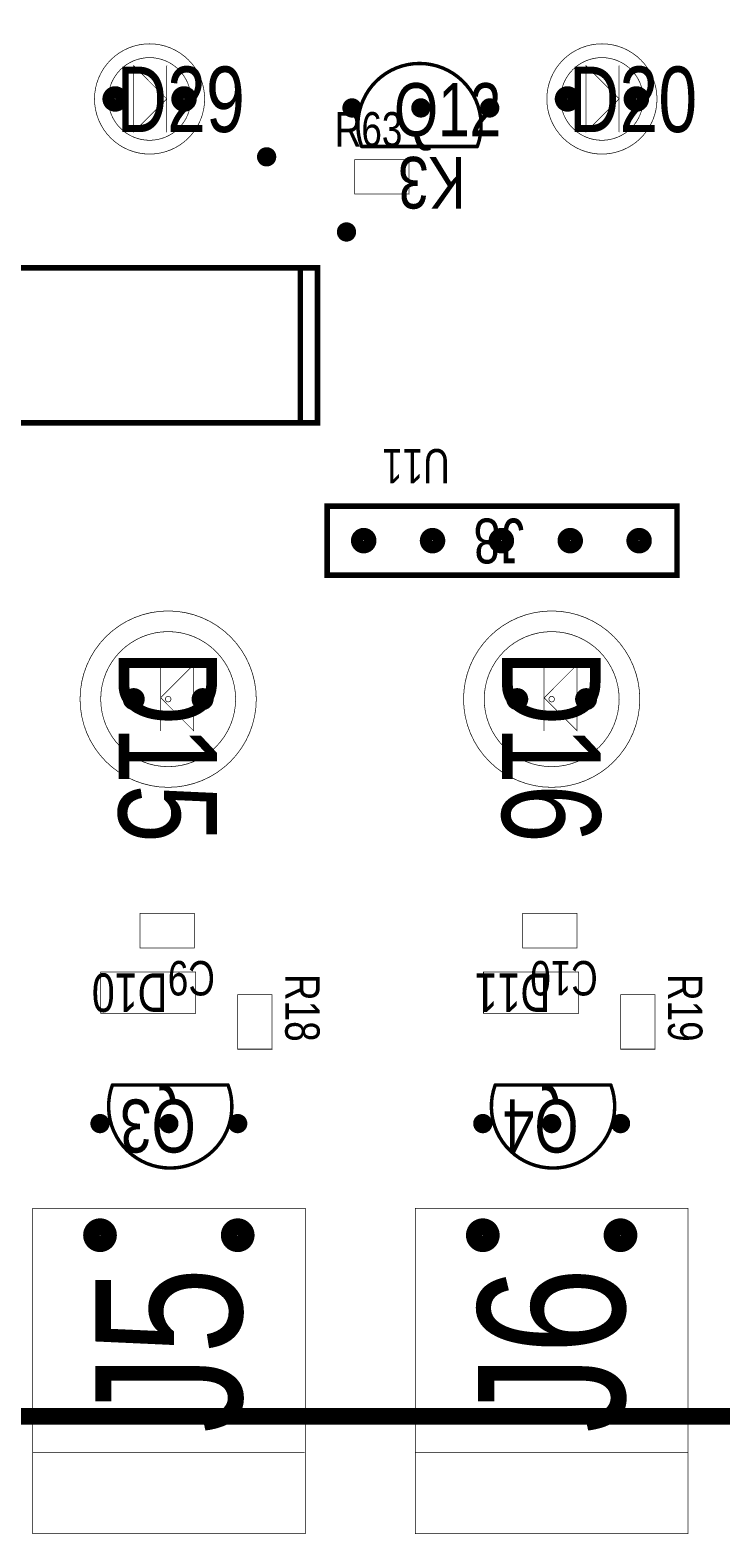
# Model space of a CAD drawing. Extents: x -148 to 6, y -4 to 99.
# Drawn here: x -68.1 to -42.6, y -4.1 to 51.4 of the extents above; entities that cross this region are included whole.
import ezdxf

# ---------------------------------------------------------------- set-up
doc = ezdxf.new("R2010")
doc.units = 0
doc.header["$MEASUREMENT"] = 0
for name, color, linetype in [('DRL', 7, 'Continuous'), ('IN1', 7, 'Continuous'), ('IN2', 7, 'Continuous'), ('SST', 7, 'Continuous')]:
    doc.layers.add(name, color=color, linetype=linetype)

msp = doc.modelspace()

# ---------------------------------------------------------------- linework, layer by layer
at = {"layer": 'DRL'}
for points, const_width in [([(-65.177, 48.815, 1), (-64.72, 48.815, 1)], 0.483), ([(-62.637, 48.815, 1), (-62.18, 48.815, 1)], 0.483), ([(-56.389, 48.484, 1), (-56.033, 48.484, 1)], 0.356), ([(-53.849, 48.484, 1), (-53.493, 48.484, 1)], 0.356), ([(-51.309, 48.484, 1), (-50.953, 48.484, 1)], 0.356), ([(-48.489, 48.815, 1), (-48.032, 48.815, 1)], 0.483), ([(-45.949, 48.815, 1), (-45.492, 48.815, 1)], 0.483), ([(-59.538, 46.681, 1), (-59.183, 46.681, 1)], 0.356), ([(-56.592, 43.912, 1), (-56.236, 43.912, 1)], 0.356), ([(-56.008, 32.533, 1), (-55.551, 32.533, 1)], 0.483), ([(-53.468, 32.533, 1), (-53.011, 32.533, 1)], 0.483), ([(-50.928, 32.533, 1), (-50.471, 32.533, 1)], 0.483), ([(-48.388, 32.533, 1), (-47.931, 32.533, 1)], 0.483), ([(-45.848, 32.533, 1), (-45.391, 32.533, 1)], 0.483), ([(-64.466, 26.691, 1), (-64.06, 26.691, 1)], 0.406), ([(-61.926, 26.691, 1), (-61.52, 26.691, 1)], 0.406), ([(-50.318, 26.691, 1), (-49.912, 26.691, 1)], 0.406), ([(-47.778, 26.691, 1), (-47.372, 26.691, 1)], 0.406), ([(-65.685, 11.045, 1), (-65.33, 11.045, 1)], 0.356), ([(-63.145, 11.045, 1), (-62.79, 11.045, 1)], 0.356), ([(-60.605, 11.045, 1), (-60.25, 11.045, 1)], 0.356), ([(-51.563, 11.045, 1), (-51.207, 11.045, 1)], 0.356), ([(-49.023, 11.045, 1), (-48.667, 11.045, 1)], 0.356), ([(-46.483, 11.045, 1), (-46.127, 11.045, 1)], 0.356), ([(-65.812, 6.93, 1), (-65.203, 6.93, 1)], 0.635), ([(-60.732, 6.93, 1), (-60.123, 6.93, 1)], 0.635), ([(-51.69, 6.93, 1), (-51.08, 6.93, 1)], 0.635), ([(-46.61, 6.93, 1), (-46, 6.93, 1)], 0.635)]:
    msp.add_lwpolyline(points, format="xyb", close=True, dxfattribs=dict(at, const_width=const_width))
at = {"layer": 'IN1', "const_width": 0.279}
for points in [[(-65.076, 48.815, 1), (-64.822, 48.815, 1)], [(-62.536, 48.815, 1), (-62.282, 48.815, 1)], [(-48.388, 48.815, 1), (-48.134, 48.815, 1)], [(-45.848, 48.815, 1), (-45.594, 48.815, 1)], [(-56.338, 48.484, 1), (-56.084, 48.484, 1)], [(-53.798, 48.484, 1), (-53.544, 48.484, 1)], [(-51.258, 48.484, 1), (-51.004, 48.484, 1)], [(-59.488, 46.681, 1), (-59.234, 46.681, 1)], [(-56.541, 43.912, 1), (-56.287, 43.912, 1)], [(-55.906, 32.533, 1), (-55.652, 32.533, 1)], [(-53.366, 32.533, 1), (-53.112, 32.533, 1)], [(-50.826, 32.533, 1), (-50.572, 32.533, 1)], [(-48.286, 32.533, 1), (-48.032, 32.533, 1)], [(-45.746, 32.533, 1), (-45.492, 32.533, 1)], [(-64.39, 26.691, 1), (-64.136, 26.691, 1)], [(-61.85, 26.691, 1), (-61.596, 26.691, 1)], [(-50.242, 26.691, 1), (-49.988, 26.691, 1)], [(-47.702, 26.691, 1), (-47.448, 26.691, 1)], [(-65.634, 11.045, 1), (-65.38, 11.045, 1)], [(-63.094, 11.045, 1), (-62.84, 11.045, 1)], [(-60.554, 11.045, 1), (-60.3, 11.045, 1)], [(-51.512, 11.045, 1), (-51.258, 11.045, 1)], [(-48.972, 11.045, 1), (-48.718, 11.045, 1)], [(-46.432, 11.045, 1), (-46.178, 11.045, 1)], [(-65.634, 6.93, 1), (-65.38, 6.93, 1)], [(-60.554, 6.93, 1), (-60.3, 6.93, 1)], [(-51.512, 6.93, 1), (-51.258, 6.93, 1)], [(-46.432, 6.93, 1), (-46.178, 6.93, 1)]]:
    msp.add_lwpolyline(points, format="xyb", close=True, dxfattribs=at)
at = {"layer": 'IN2', "const_width": 0.279}
for points in [[(-65.076, 48.815, 1), (-64.822, 48.815, 1)], [(-62.536, 48.815, 1), (-62.282, 48.815, 1)], [(-48.388, 48.815, 1), (-48.134, 48.815, 1)], [(-45.848, 48.815, 1), (-45.594, 48.815, 1)], [(-56.338, 48.484, 1), (-56.084, 48.484, 1)], [(-53.798, 48.484, 1), (-53.544, 48.484, 1)], [(-51.258, 48.484, 1), (-51.004, 48.484, 1)], [(-59.488, 46.681, 1), (-59.234, 46.681, 1)], [(-56.541, 43.912, 1), (-56.287, 43.912, 1)], [(-55.906, 32.533, 1), (-55.652, 32.533, 1)], [(-53.366, 32.533, 1), (-53.112, 32.533, 1)], [(-50.826, 32.533, 1), (-50.572, 32.533, 1)], [(-48.286, 32.533, 1), (-48.032, 32.533, 1)], [(-45.746, 32.533, 1), (-45.492, 32.533, 1)], [(-64.39, 26.691, 1), (-64.136, 26.691, 1)], [(-61.85, 26.691, 1), (-61.596, 26.691, 1)], [(-50.242, 26.691, 1), (-49.988, 26.691, 1)], [(-47.702, 26.691, 1), (-47.448, 26.691, 1)], [(-65.634, 11.045, 1), (-65.38, 11.045, 1)], [(-63.094, 11.045, 1), (-62.84, 11.045, 1)], [(-60.554, 11.045, 1), (-60.3, 11.045, 1)], [(-51.512, 11.045, 1), (-51.258, 11.045, 1)], [(-48.972, 11.045, 1), (-48.718, 11.045, 1)], [(-46.432, 11.045, 1), (-46.178, 11.045, 1)], [(-65.634, 6.93, 1), (-65.38, 6.93, 1)], [(-60.554, 6.93, 1), (-60.3, 6.93, 1)], [(-51.512, 6.93, 1), (-51.258, 6.93, 1)], [(-46.432, 6.93, 1), (-46.178, 6.93, 1)]]:
    msp.add_lwpolyline(points, format="xyb", close=True, dxfattribs=at)
at = {"layer": 'SST'}
for points, const_width in [([(-132.055, 0.25), (-132.055, 85.137), (5.333, 85.137), (5.333, 0.25), (-132.055, 0.25)], 0.61), ([(-64.263, 50.034), (-63.044, 48.815), (-64.263, 47.595), (-64.263, 50.034)], 0.0254), ([(-47.575, 50.034), (-47.575, 47.595), (-46.356, 48.815), (-47.575, 50.034)], 0.0254), ([(-54.103, 45.309), (-56.109, 45.309), (-56.109, 46.579), (-54.103, 46.579), (-54.103, 45.309)], 0.0254), ([(-57.481, 36.877), (-57.481, 42.592), (-57.481, 42.592), (-75.261, 42.592), (-75.261, 36.877), (-57.481, 36.877)], 0.203), ([(-62.053, 25.523), (-62.053, 27.961), (-63.272, 26.742), (-62.053, 25.523)], 0.0254), ([(-47.905, 25.523), (-47.905, 27.961), (-49.124, 26.742), (-47.905, 25.523)], 0.0254), ([(-64.034, 18.792), (-62.028, 18.792), (-62.028, 17.522), (-64.034, 17.522), (-64.034, 18.792)], 0.0254), ([(-49.912, 18.792), (-47.905, 18.792), (-47.905, 17.522), (-49.912, 17.522), (-49.912, 18.792)], 0.0254), ([(-60.427, 13.788), (-60.427, 15.795), (-59.157, 15.795), (-59.157, 13.788), (-60.427, 13.788)], 0.0254), ([(-46.305, 13.788), (-46.305, 15.795), (-45.035, 15.795), (-45.035, 13.788), (-46.305, 13.788)], 0.0254)]:
    msp.add_lwpolyline(points, close=True, dxfattribs=dict(at, const_width=const_width))
for points, const_width in [([(-61.647, 48.815, 1), (-65.711, 48.815)], 0.0254), ([(-44.959, 48.815, 1), (-49.023, 48.815)], 0.0254), ([(-62.155, 48.815, 1), (-65.203, 48.815)], 0.0254), ([(-51.614, 47.062), (-51.588, 47.062, 1.434973), (-55.855, 47.062)], 0.127), ([(-45.467, 48.815, 1), (-48.515, 48.815)], 0.0254), ([(-65.711, 48.815, 1), (-61.647, 48.815)], 0.0254), ([(-65.203, 48.815, 1), (-62.155, 48.815)], 0.0254), ([(-49.023, 48.815, 1), (-44.959, 48.815)], 0.0254), ([(-48.515, 48.815, 1), (-45.467, 48.815)], 0.0254), ([(-59.742, 26.691, 1), (-66.244, 26.691)], 0.0254), ([(-45.594, 26.691, 1), (-52.096, 26.691)], 0.0254), ([(-60.504, 26.691, 1), (-65.482, 26.691)], 0.0254), ([(-46.356, 26.691, 1), (-51.334, 26.691)], 0.0254), ([(-66.244, 26.691, 1), (-59.742, 26.691)], 0.0254), ([(-65.482, 26.691, 1), (-60.504, 26.691)], 0.0254), ([(-62.891, 26.691, 1), (-63.094, 26.691)], 0.0254), ([(-63.094, 26.691, 1), (-62.891, 26.691)], 0.0254), ([(-52.096, 26.691, 1), (-45.594, 26.691)], 0.0254), ([(-51.334, 26.691, 1), (-46.356, 26.691)], 0.0254), ([(-48.743, 26.691, 1), (-48.947, 26.691)], 0.0254), ([(-48.947, 26.691, 1), (-48.743, 26.691)], 0.0254), ([(-65.025, 12.467), (-65.05, 12.467, 1.434973), (-60.783, 12.467)], 0.127), ([(-50.902, 12.467), (-50.928, 12.467, 1.434973), (-46.661, 12.467)], 0.127)]:
    msp.add_lwpolyline(points, format="xyb", dxfattribs=dict(at, const_width=const_width))
for points, const_width in [([(-64.268, 50.034, 1), (-64.255, 50.034, 1)], 0.0127), ([(-64.268, 50.034, 1), (-64.255, 50.034, 1)], 0.0127), ([(-63.049, 50.034, 1), (-63.036, 50.034, 1)], 0.0127), ([(-47.58, 50.034, 1), (-47.567, 50.034, 1)], 0.0127), ([(-47.58, 50.034, 1), (-47.567, 50.034, 1)], 0.0127), ([(-46.361, 50.034, 1), (-46.348, 50.034, 1)], 0.0127), ([(-65.716, 48.815, 1), (-65.703, 48.815, 1)], 0.0127), ([(-65.716, 48.815, 1), (-65.703, 48.815, 1)], 0.0127), ([(-65.208, 48.815, 1), (-65.195, 48.815, 1)], 0.0127), ([(-65.208, 48.815, 1), (-65.195, 48.815, 1)], 0.0127), ([(-63.049, 48.815, 1), (-63.036, 48.815, 1)], 0.0127), ([(-62.16, 48.815, 1), (-62.15, 48.815, 1)], 0.0127), ([(-62.16, 48.815, 1), (-62.15, 48.815, 1)], 0.0127), ([(-61.652, 48.815, 1), (-61.642, 48.815, 1)], 0.0127), ([(-61.652, 48.815, 1), (-61.642, 48.815, 1)], 0.0127), ([(-49.028, 48.815, 1), (-49.015, 48.815, 1)], 0.0127), ([(-49.028, 48.815, 1), (-49.015, 48.815, 1)], 0.0127), ([(-48.52, 48.815, 1), (-48.51, 48.815, 1)], 0.0127), ([(-48.52, 48.815, 1), (-48.51, 48.815, 1)], 0.0127), ([(-46.361, 48.815, 1), (-46.348, 48.815, 1)], 0.0127), ([(-45.472, 48.815, 1), (-45.462, 48.815, 1)], 0.0127), ([(-45.472, 48.815, 1), (-45.462, 48.815, 1)], 0.0127), ([(-44.964, 48.815, 1), (-44.954, 48.815, 1)], 0.0127), ([(-44.964, 48.815, 1), (-44.954, 48.815, 1)], 0.0127), ([(-64.268, 47.595, 1), (-64.255, 47.595, 1)], 0.0127), ([(-63.049, 47.595, 1), (-63.036, 47.595, 1)], 0.0127), ([(-55.886, 47.062, 1), (-55.822, 47.062, 1)], 0.0635), ([(-55.886, 47.062, 1), (-55.822, 47.062, 1)], 0.0635), ([(-51.647, 47.062, 1), (-51.581, 47.062, 1)], 0.0635), ([(-51.621, 47.062, 1), (-51.555, 47.062, 1)], 0.0635), ([(-51.621, 47.062, 1), (-51.555, 47.062, 1)], 0.0635), ([(-47.58, 47.595, 1), (-47.567, 47.595, 1)], 0.0127), ([(-46.361, 47.595, 1), (-46.348, 47.595, 1)], 0.0127), ([(-56.114, 46.579, 1), (-56.104, 46.579, 1)], 0.0127), ([(-54.108, 46.579, 1), (-54.095, 46.579, 1)], 0.0127), ([(-56.114, 45.309, 1), (-56.104, 45.309, 1)], 0.0127), ([(-54.108, 45.309, 1), (-54.095, 45.309, 1)], 0.0127), ([(-54.108, 45.309, 1), (-54.095, 45.309, 1)], 0.0127), ([(-58.167, 42.592, 1), (-58.065, 42.592, 1)], 0.102), ([(-57.532, 42.592, 1), (-57.43, 42.592, 1)], 0.102), ([(-57.532, 42.592, 1), (-57.43, 42.592, 1)], 0.102), ([(-58.167, 36.877, 1), (-58.065, 36.877, 1)], 0.102), ([(-57.532, 36.877, 1), (-57.43, 36.877, 1)], 0.102), ([(-57.532, 36.877, 1), (-57.43, 36.877, 1)], 0.102), ([(-57.125, 31.263), (-57.125, 33.803), (-44.222, 33.803), (-44.222, 31.263), (-57.125, 31.263, 46.936209)], 0.203), ([(-57.176, 33.803, 1), (-57.075, 33.803, 1)], 0.102), ([(-44.273, 33.803, 1), (-44.171, 33.803, 1)], 0.102), ([(-57.176, 31.263, 1), (-57.075, 31.263, 1)], 0.102), ([(-57.176, 31.263, 1), (-57.075, 31.263, 1)], 0.102), ([(-44.273, 31.263, 1), (-44.171, 31.263, 1)], 0.102), ([(-63.277, 27.961, 1), (-63.267, 27.961, 1)], 0.0127), ([(-62.058, 27.961, 1), (-62.048, 27.961, 1)], 0.0127), ([(-49.129, 27.961, 1), (-49.117, 27.961, 1)], 0.0127), ([(-47.91, 27.961, 1), (-47.9, 27.961, 1)], 0.0127), ([(-66.249, 26.691, 1), (-66.239, 26.691, 1)], 0.0127), ([(-66.249, 26.691, 1), (-66.239, 26.691, 1)], 0.0127), ([(-65.487, 26.691, 1), (-65.474, 26.691, 1)], 0.0127), ([(-65.487, 26.691, 1), (-65.474, 26.691, 1)], 0.0127), ([(-63.277, 26.742, 1), (-63.267, 26.742, 1)], 0.0127), ([(-63.099, 26.691, 1), (-63.089, 26.691, 1)], 0.0127), ([(-63.099, 26.691, 1), (-63.089, 26.691, 1)], 0.0127), ([(-62.896, 26.691, 1), (-62.886, 26.691, 1)], 0.0127), ([(-62.896, 26.691, 1), (-62.886, 26.691, 1)], 0.0127), ([(-60.509, 26.691, 1), (-60.499, 26.691, 1)], 0.0127), ([(-60.509, 26.691, 1), (-60.499, 26.691, 1)], 0.0127), ([(-59.747, 26.691, 1), (-59.734, 26.691, 1)], 0.0127), ([(-59.747, 26.691, 1), (-59.734, 26.691, 1)], 0.0127), ([(-52.101, 26.691, 1), (-52.089, 26.691, 1)], 0.0127), ([(-52.101, 26.691, 1), (-52.089, 26.691, 1)], 0.0127), ([(-51.339, 26.691, 1), (-51.327, 26.691, 1)], 0.0127), ([(-51.339, 26.691, 1), (-51.327, 26.691, 1)], 0.0127), ([(-49.129, 26.742, 1), (-49.117, 26.742, 1)], 0.0127), ([(-48.952, 26.691, 1), (-48.942, 26.691, 1)], 0.0127), ([(-48.952, 26.691, 1), (-48.942, 26.691, 1)], 0.0127), ([(-48.748, 26.691, 1), (-48.738, 26.691, 1)], 0.0127), ([(-48.748, 26.691, 1), (-48.738, 26.691, 1)], 0.0127), ([(-46.361, 26.691, 1), (-46.348, 26.691, 1)], 0.0127), ([(-46.361, 26.691, 1), (-46.348, 26.691, 1)], 0.0127), ([(-45.599, 26.691, 1), (-45.589, 26.691, 1)], 0.0127), ([(-45.599, 26.691, 1), (-45.589, 26.691, 1)], 0.0127), ([(-63.277, 25.523, 1), (-63.267, 25.523, 1)], 0.0127), ([(-62.058, 25.523, 1), (-62.048, 25.523, 1)], 0.0127), ([(-62.058, 25.523, 1), (-62.048, 25.523, 1)], 0.0127), ([(-49.129, 25.523, 1), (-49.117, 25.523, 1)], 0.0127), ([(-47.91, 25.523, 1), (-47.9, 25.523, 1)], 0.0127), ([(-47.91, 25.523, 1), (-47.9, 25.523, 1)], 0.0127), ([(-64.039, 18.792, 1), (-64.027, 18.792, 1)], 0.0127), ([(-64.039, 18.792, 1), (-64.027, 18.792, 1)], 0.0127), ([(-62.033, 18.792, 1), (-62.02, 18.792, 1)], 0.0127), ([(-49.917, 18.792, 1), (-49.904, 18.792, 1)], 0.0127), ([(-49.917, 18.792, 1), (-49.904, 18.792, 1)], 0.0127), ([(-47.91, 18.792, 1), (-47.9, 18.792, 1)], 0.0127), ([(-64.039, 17.522, 1), (-64.027, 17.522, 1)], 0.0127), ([(-62.033, 17.522, 1), (-62.02, 17.522, 1)], 0.0127), ([(-49.917, 17.522, 1), (-49.904, 17.522, 1)], 0.0127), ([(-47.91, 17.522, 1), (-47.9, 17.522, 1)], 0.0127), ([(-61.977, 16.633), (-61.977, 15.109), (-65.482, 15.109), (-65.482, 16.633), (-61.977, 16.633, 47.358683)], 0.0254), ([(-65.487, 16.633, 1), (-65.474, 16.633, 1)], 0.0127), ([(-61.982, 16.633, 1), (-61.972, 16.633, 1)], 0.0127), ([(-61.982, 16.633, 1), (-61.972, 16.633, 1)], 0.0127), ([(-47.854, 16.633), (-47.854, 15.109), (-51.36, 15.109), (-51.36, 16.633), (-47.854, 16.633, 46.189179)], 0.0254), ([(-51.365, 16.633, 1), (-51.352, 16.633, 1)], 0.0127), ([(-47.859, 16.633, 1), (-47.847, 16.633, 1)], 0.0127), ([(-47.859, 16.633, 1), (-47.847, 16.633, 1)], 0.0127), ([(-60.432, 15.795, 1), (-60.422, 15.795, 1)], 0.0127), ([(-59.162, 15.795, 1), (-59.15, 15.795, 1)], 0.0127), ([(-46.31, 15.795, 1), (-46.3, 15.795, 1)], 0.0127), ([(-45.04, 15.795, 1), (-45.03, 15.795, 1)], 0.0127), ([(-65.487, 15.109, 1), (-65.474, 15.109, 1)], 0.0127), ([(-61.982, 15.109, 1), (-61.972, 15.109, 1)], 0.0127), ([(-51.365, 15.109, 1), (-51.352, 15.109, 1)], 0.0127), ([(-47.859, 15.109, 1), (-47.847, 15.109, 1)], 0.0127), ([(-60.432, 13.788, 1), (-60.422, 13.788, 1)], 0.0127), ([(-60.432, 13.788, 1), (-60.422, 13.788, 1)], 0.0127), ([(-59.162, 13.788, 1), (-59.15, 13.788, 1)], 0.0127), ([(-46.31, 13.788, 1), (-46.3, 13.788, 1)], 0.0127), ([(-46.31, 13.788, 1), (-46.3, 13.788, 1)], 0.0127), ([(-45.04, 13.788, 1), (-45.03, 13.788, 1)], 0.0127), ([(-65.083, 12.467, 1), (-65.017, 12.467, 1)], 0.0635), ([(-65.083, 12.467, 1), (-65.017, 12.467, 1)], 0.0635), ([(-65.058, 12.467, 1), (-64.992, 12.467, 1)], 0.0635), ([(-60.813, 12.467, 1), (-60.75, 12.467, 1)], 0.0635), ([(-60.813, 12.467, 1), (-60.75, 12.467, 1)], 0.0635), ([(-50.961, 12.467, 1), (-50.895, 12.467, 1)], 0.0635), ([(-50.961, 12.467, 1), (-50.895, 12.467, 1)], 0.0635), ([(-50.935, 12.467, 1), (-50.869, 12.467, 1)], 0.0635), ([(-46.691, 12.467, 1), (-46.628, 12.467, 1)], 0.0635), ([(-46.691, 12.467, 1), (-46.628, 12.467, 1)], 0.0635), ([(-67.997, -4.068), (-57.938, -4.068), (-57.938, 7.921), (-67.997, 7.921), (-67.997, -4.068, 47.893099)], 0.0254), ([(-68.002, 7.921, 1), (-67.992, 7.921, 1)], 0.0127), ([(-57.943, 7.921, 1), (-57.933, 7.921, 1)], 0.0127), ([(-53.874, -4.068), (-43.816, -4.068), (-43.816, 7.921), (-53.874, 7.921), (-53.874, -4.068, 46.701014)], 0.0254), ([(-53.879, 7.921, 1), (-53.869, 7.921, 1)], 0.0127), ([(-43.821, 7.921, 1), (-43.811, 7.921, 1)], 0.0127), ([(-67.976, -1.071, 1), (-67.966, -1.071, 1)], 0.0127), ([(-57.969, -1.071, 1), (-57.959, -1.071, 1)], 0.0127), ([(-53.854, -1.071, 1), (-53.844, -1.071, 1)], 0.0127), ([(-43.846, -1.071, 1), (-43.836, -1.071, 1)], 0.0127), ([(-68.002, -4.068, 1), (-67.992, -4.068, 1)], 0.0127), ([(-68.002, -4.068, 1), (-67.992, -4.068, 1)], 0.0127), ([(-57.943, -4.068, 1), (-57.933, -4.068, 1)], 0.0127), ([(-53.879, -4.068, 1), (-53.869, -4.068, 1)], 0.0127), ([(-53.879, -4.068, 1), (-53.869, -4.068, 1)], 0.0127), ([(-43.821, -4.068, 1), (-43.811, -4.068, 1)], 0.0127)]:
    msp.add_lwpolyline(points, format="xyb", close=True, dxfattribs=dict(at, const_width=const_width))
for points, const_width in [([(-63.044, 47.595), (-63.044, 50.034)], 0.0254), ([(-46.356, 47.595), (-46.356, 50.034)], 0.0254), ([(-55.855, 47.062), (-51.588, 47.062)], 0.127), ([(-58.116, 42.592), (-58.116, 36.877)], 0.203), ([(-63.272, 27.961), (-63.272, 25.523)], 0.0254), ([(-49.124, 27.961), (-49.124, 25.523)], 0.0254), ([(-60.783, 12.467), (-65.05, 12.467)], 0.127), ([(-46.661, 12.467), (-50.928, 12.467)], 0.127), ([(-67.971, -1.071), (-57.964, -1.071)], 0.0254), ([(-53.849, -1.071), (-43.841, -1.071)], 0.0254)]:
    msp.add_lwpolyline(points, dxfattribs=dict(at, const_width=const_width))

# ---------------------------------------------------------------- texts
at = {"layer": 'SST', "width": 0.8}
for s, height, p in [('D29', 2.413, (-64.898, 47.595)), ('D20', 2.413, (-48.21, 47.595)), ('Q12', 1.9558, (-54.662, 47.443)), ('R63', 1.27, (-56.846, 47.062))]:
    msp.add_text(s, height=height, dxfattribs=at).set_placement(p)
for s, height, rotation, p in [('K3', 1.905, 180, (-52.02, 46.681)), ('U11', 1.27, 180, (-52.604, 35.911)), ('J8', 1.651, 180, (-49.861, 33.346)), ('D15', 3.6322, 270, (-64.822, 28.52)), ('D16', 3.6322, 270, (-50.674, 28.52)), ('C9', 1.27, 180, (-61.266, 17.039)), ('C10', 1.27, 180, (-47.143, 17.039)), ('D10', 1.4224, 180, (-63.018, 16.582)), ('R18', 1.27, 270, (-58.675, 16.557)), ('D11', 1.4224, 180, (-48.896, 16.582)), ('R19', 1.27, 270, (-44.552, 16.557)), ('Q3', 1.9558, 180, (-61.977, 11.934)), ('Q4', 1.9558, 180, (-47.854, 11.934)), ('J5', 5.4102, 90, (-60.275, -0.36)), ('J6', 5.4102, 90, (-46.153, -0.36))]:
    msp.add_text(s, height=height, rotation=rotation, dxfattribs=at).set_placement(p)

doc.saveas('drawing.dxf')
